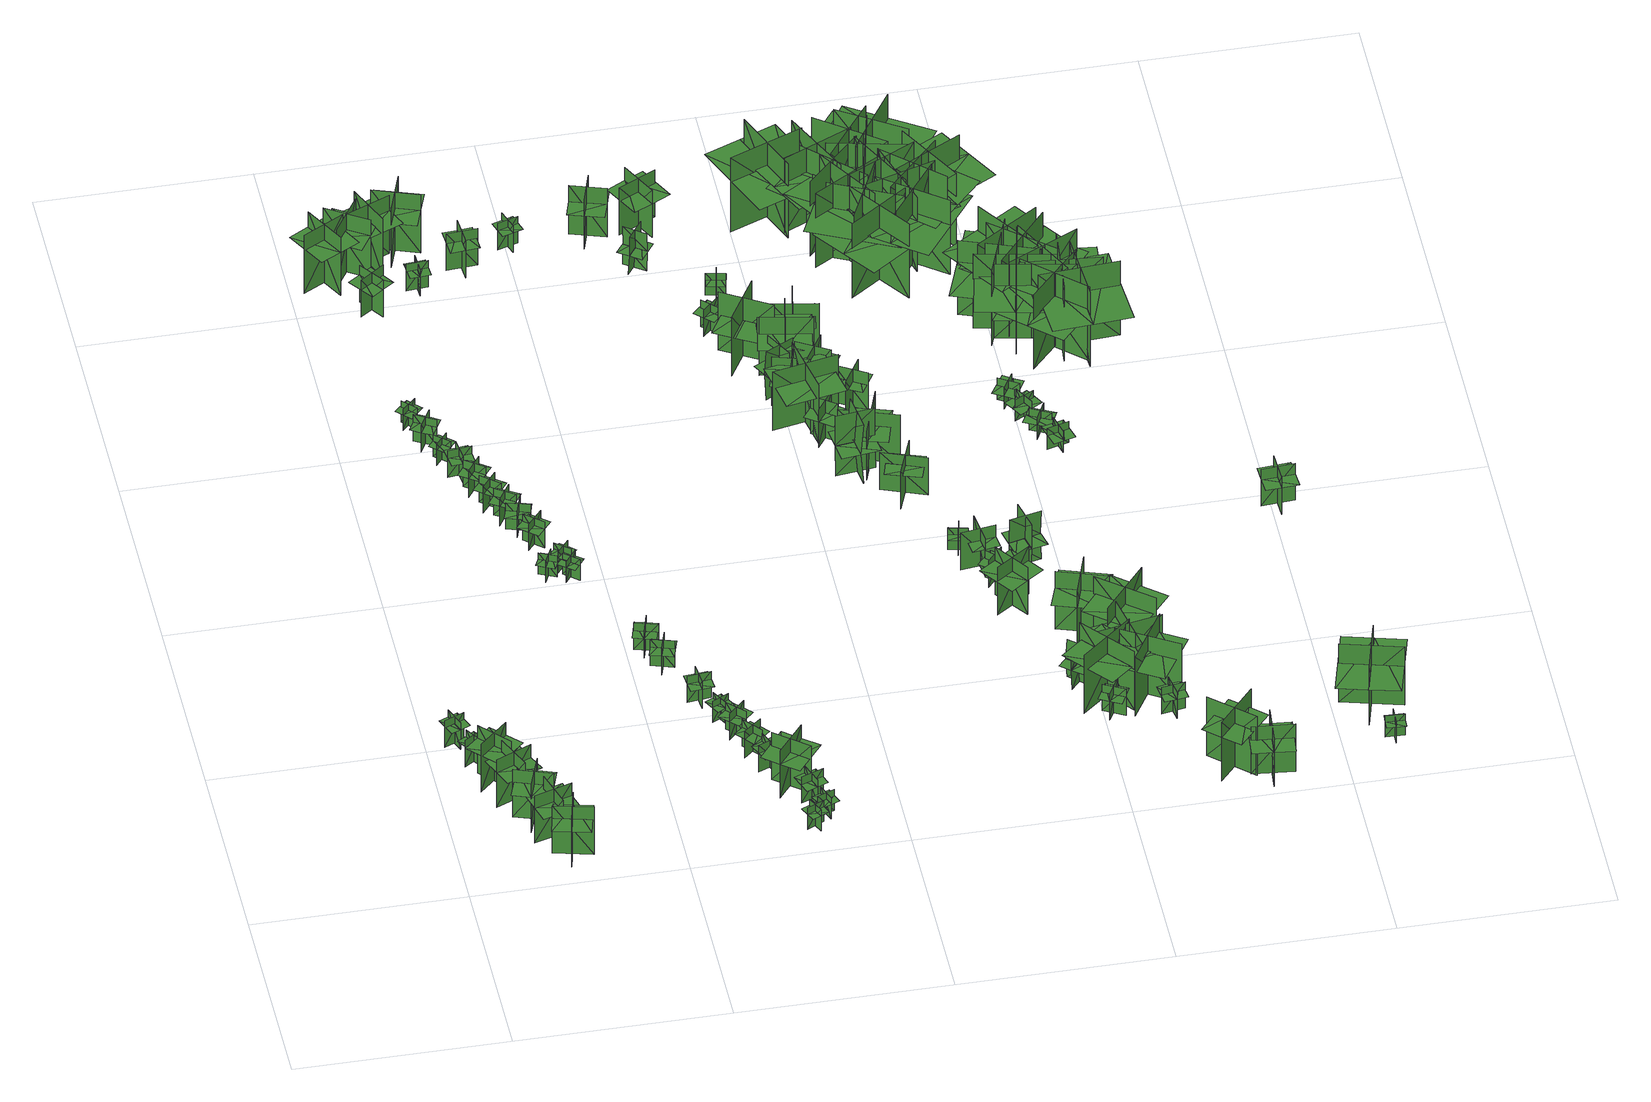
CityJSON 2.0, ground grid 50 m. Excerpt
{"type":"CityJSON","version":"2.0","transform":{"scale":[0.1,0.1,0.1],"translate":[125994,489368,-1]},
"CityObjects":{
"tree1":{"type":"SolitaryVegetationObject","geometry":[{"type":"MultiSurface","lod":"1","boundaries":[[[0,1,2]],[[0,2,3]],[[4,5,6]],[[4,6,7]],[[8,9,10]],[[8,10,11]],[[8,11,12]],[[8,12,13]]]}]},
"tree2":{"type":"SolitaryVegetationObject","geometry":[{"type":"MultiSurface","lod":"1","boundaries":[[[14,15,16]],[[14,16,17]],[[18,19,20]],[[18,20,21]],[[22,23,24]],[[22,24,25]],[[22,25,26]],[[22,26,27]]]}]},
"tree3":{"type":"SolitaryVegetationObject","geometry":[{"type":"MultiSurface","lod":"1","boundaries":[[[28,29,30]],[[28,30,31]],[[32,33,34]],[[32,34,35]],[[36,37,38]],[[36,38,39]],[[36,39,40]],[[36,40,41]]]}]},
"tree4":{"type":"SolitaryVegetationObject","geometry":[{"type":"MultiSurface","lod":"1","boundaries":[[[42,43,44]],[[42,44,45]],[[46,47,48]],[[46,48,49]],[[50,51,52]],[[50,52,53]],[[50,53,54]],[[50,54,55]]]}]},
"tree5":{"type":"SolitaryVegetationObject","geometry":[{"type":"MultiSurface","lod":"1","boundaries":[[[56,57,58]],[[56,58,59]],[[60,61,62]],[[60,62,63]],[[64,65,66]],[[64,66,67]],[[64,67,68]],[[64,68,69]]]}]},
"tree6":{"type":"SolitaryVegetationObject","geometry":[{"type":"MultiSurface","lod":"1","boundaries":[[[70,71,72]],[[70,72,73]],[[74,75,76]],[[74,76,77]],[[78,79,80]],[[78,80,81]],[[78,81,82]],[[78,82,83]]]}]},
"tree7":{"type":"SolitaryVegetationObject","geometry":[{"type":"MultiSurface","lod":"1","boundaries":[[[84,85,86]],[[84,86,87]],[[88,89,90]],[[88,90,91]],[[92,93,94]],[[92,94,95]],[[92,95,96]],[[92,96,97]]]}]},
"tree8":{"type":"SolitaryVegetationObject","geometry":[{"type":"MultiSurface","lod":"1","boundaries":[[[98,99,100]],[[98,100,101]],[[102,103,104]],[[102,104,105]],[[106,107,108]],[[106,108,109]],[[106,109,110]],[[106,110,111]]]}]},
"tree9":{"type":"SolitaryVegetationObject","geometry":[{"type":"MultiSurface","lod":"1","boundaries":[[[112,113,114]],[[112,114,115]],[[116,117,118]],[[116,118,119]],[[120,121,122]],[[120,122,123]],[[120,123,124]],[[120,124,125]]]}]},
"tree10":{"type":"SolitaryVegetationObject","geometry":[{"type":"MultiSurface","lod":"1","boundaries":[[[126,127,128]],[[126,128,129]],[[130,131,132]],[[130,132,133]],[[134,135,136]],[[134,136,137]],[[134,137,138]],[[134,138,139]]]}]},
"tree11":{"type":"SolitaryVegetationObject","geometry":[{"type":"MultiSurface","lod":"1","boundaries":[[[140,141,142]],[[140,142,143]],[[144,145,146]],[[144,146,147]],[[148,149,150]],[[148,150,151]],[[148,151,152]],[[148,152,153]]]}]},
"tree12":{"type":"SolitaryVegetationObject","geometry":[{"type":"MultiSurface","lod":"1","boundaries":[[[154,155,156]],[[154,156,157]],[[158,159,160]],[[158,160,161]],[[162,163,164]],[[162,164,165]],[[162,165,166]],[[162,166,167]]]}]},
"tree13":{"type":"SolitaryVegetationObject","geometry":[{"type":"MultiSurface","lod":"1","boundaries":[[[168,169,170]],[[168,170,171]],[[172,173,174]],[[172,174,175]],[[176,177,178]],[[176,178,179]],[[176,179,180]],[[176,180,181]]]}]},
"tree14":{"type":"SolitaryVegetationObject","geometry":[{"type":"MultiSurface","lod":"1","boundaries":[[[182,183,184]],[[182,184,185]],[[186,187,188]],[[186,188,189]],[[190,191,192]],[[190,192,193]],[[190,193,194]],[[190,194,195]]]}]},
"tree15":{"type":"SolitaryVegetationObject","geometry":[{"type":"MultiSurface","lod":"1","boundaries":[[[196,197,198]],[[196,198,199]],[[200,201,202]],[[200,202,203]],[[204,205,206]],[[204,206,207]],[[204,207,208]],[[204,208,209]]]}]},
"tree16":{"type":"SolitaryVegetationObject","geometry":[{"type":"MultiSurface","lod":"1","boundaries":[[[210,211,212]],[[210,212,213]],[[214,215,216]],[[214,216,217]],[[218,219,220]],[[218,220,221]],[[218,221,222]],[[218,222,223]]]}]},
"tree17":{"type":"SolitaryVegetationObject","geometry":[{"type":"MultiSurface","lod":"1","boundaries":[[[224,225,226]],[[224,226,227]],[[228,229,230]],[[228,230,231]],[[232,233,234]],[[232,234,235]],[[232,235,236]],[[232,236,237]]]}]},
"tree18":{"type":"SolitaryVegetationObject","geometry":[{"type":"MultiSurface","lod":"1","boundaries":[[[238,239,240]],[[238,240,241]],[[242,243,244]],[[242,244,245]],[[246,247,248]],[[246,248,249]],[[246,249,250]],[[246,250,251]]]}]},
"tree19":{"type":"SolitaryVegetationObject","geometry":[{"type":"MultiSurface","lod":"1","boundaries":[[[252,253,254]],[[252,254,255]],[[256,257,258]],[[256,258,259]],[[260,261,262]],[[260,262,263]],[[260,263,264]],[[260,264,265]]]}]},
"tree20":{"type":"SolitaryVegetationObject","geometry":[{"type":"MultiSurface","lod":"1","boundaries":[[[266,267,268]],[[266,268,269]],[[270,271,272]],[[270,272,273]],[[274,275,276]],[[274,276,277]],[[274,277,278]],[[274,278,279]]]}]},
"tree21":{"type":"SolitaryVegetationObject","geometry":[{"type":"MultiSurface","lod":"1","boundaries":[[[280,281,282]],[[280,282,283]],[[284,285,286]],[[284,286,287]],[[288,289,290]],[[288,290,291]],[[288,291,292]],[[288,292,293]]]}]},
"tree22":{"type":"SolitaryVegetationObject","geometry":[{"type":"MultiSurface","lod":"1","boundaries":[[[294,295,296]],[[294,296,297]],[[298,299,300]],[[298,300,301]],[[302,303,304]],[[302,304,305]],[[302,305,306]],[[302,306,307]]]}]},
"tree23":{"type":"SolitaryVegetationObject","geometry":[{"type":"MultiSurface","lod":"1","boundaries":[[[308,309,310]],[[308,310,311]],[[312,313,314]],[[312,314,315]],[[316,317,318]],[[316,318,319]],[[316,319,320]],[[316,320,321]]]}]},
"tree24":{"type":"SolitaryVegetationObject","geometry":[{"type":"MultiSurface","lod":"1","boundaries":[[[322,323,324]],[[322,324,325]],[[326,327,328]],[[326,328,329]],[[330,331,332]],[[330,332,333]],[[330,333,334]],[[330,334,335]]]}]},
"tree25":{"type":"SolitaryVegetationObject","geometry":[{"type":"MultiSurface","lod":"1","boundaries":[[[336,337,338]],[[336,338,339]],[[340,341,342]],[[340,342,343]],[[344,345,346]],[[344,346,347]],[[344,347,348]],[[344,348,349]]]}]},
"tree26":{"type":"SolitaryVegetationObject","geometry":[{"type":"MultiSurface","lod":"1","boundaries":[[[350,351,352]],[[350,352,353]],[[354,355,356]],[[354,356,357]],[[358,359,360]],[[358,360,361]],[[358,361,362]],[[358,362,363]]]}]},
"tree27":{"type":"SolitaryVegetationObject","geometry":[{"type":"MultiSurface","lod":"1","boundaries":[[[364,365,366]],[[364,366,367]],[[368,369,370]],[[368,370,371]],[[372,373,374]],[[372,374,375]],[[372,375,376]],[[372,376,377]]]}]},
"tree28":{"type":"SolitaryVegetationObject","geometry":[{"type":"MultiSurface","lod":"1","boundaries":[[[378,379,380]],[[378,380,381]],[[382,383,384]],[[382,384,385]],[[386,387,388]],[[386,388,389]],[[386,389,390]],[[386,390,391]]]}]},
"tree29":{"type":"SolitaryVegetationObject","geometry":[{"type":"MultiSurface","lod":"1","boundaries":[[[392,393,394]],[[392,394,395]],[[396,397,398]],[[396,398,399]],[[400,401,402]],[[400,402,403]],[[400,403,404]],[[400,404,405]]]}]},
"tree30":{"type":"SolitaryVegetationObject","geometry":[{"type":"MultiSurface","lod":"1","boundaries":[[[406,407,408]],[[406,408,409]],[[410,411,412]],[[410,412,413]],[[414,415,416]],[[414,416,417]],[[414,417,418]],[[414,418,419]]]}]},
"tree31":{"type":"SolitaryVegetationObject","geometry":[{"type":"MultiSurface","lod":"1","boundaries":[[[420,421,422]],[[420,422,423]],[[424,425,426]],[[424,426,427]],[[428,429,430]],[[428,430,431]],[[428,431,432]],[[428,432,433]]]}]},
"tree32":{"type":"SolitaryVegetationObject","geometry":[{"type":"MultiSurface","lod":"1","boundaries":[[[434,435,436]],[[434,436,437]],[[438,439,440]],[[438,440,441]],[[442,443,444]],[[442,444,445]],[[442,445,446]],[[442,446,447]]]}]},
"tree33":{"type":"SolitaryVegetationObject","geometry":[{"type":"MultiSurface","lod":"1","boundaries":[[[448,449,450]],[[448,450,451]],[[452,453,454]],[[452,454,455]],[[456,457,458]],[[456,458,459]],[[456,459,460]],[[456,460,461]]]}]},
"tree34":{"type":"SolitaryVegetationObject","geometry":[{"type":"MultiSurface","lod":"1","boundaries":[[[462,463,464]],[[462,464,465]],[[466,467,468]],[[466,468,469]],[[470,471,472]],[[470,472,473]],[[470,473,474]],[[470,474,475]]]}]},
"tree35":{"type":"SolitaryVegetationObject","geometry":[{"type":"MultiSurface","lod":"1","boundaries":[[[476,477,478]],[[476,478,479]],[[480,481,482]],[[480,482,483]],[[484,485,486]],[[484,486,487]],[[484,487,488]],[[484,488,489]]]}]},
"tree36":{"type":"SolitaryVegetationObject","geometry":[{"type":"MultiSurface","lod":"1","boundaries":[[[490,491,492]],[[490,492,493]],[[494,495,496]],[[494,496,497]],[[498,499,500]],[[498,500,501]],[[498,501,502]],[[498,502,503]]]}]},
"tree37":{"type":"SolitaryVegetationObject","geometry":[{"type":"MultiSurface","lod":"1","boundaries":[[[504,505,506]],[[504,506,507]],[[508,509,510]],[[508,510,511]],[[512,513,514]],[[512,514,515]],[[512,515,516]],[[512,516,517]]]}]},
"tree38":{"type":"SolitaryVegetationObject","geometry":[{"type":"MultiSurface","lod":"1","boundaries":[[[518,519,520]],[[518,520,521]],[[522,523,524]],[[522,524,525]],[[526,527,528]],[[526,528,529]],[[526,529,530]],[[526,530,531]]]}]},
"tree39":{"type":"SolitaryVegetationObject","geometry":[{"type":"MultiSurface","lod":"1","boundaries":[[[532,533,534]],[[532,534,535]],[[536,537,538]],[[536,538,539]],[[540,541,542]],[[540,542,543]],[[540,544,545]],[[540,545,541]]]}]},
"tree40":{"type":"SolitaryVegetationObject","geometry":[{"type":"MultiSurface","lod":"1","boundaries":[[[546,547,548]],[[546,548,549]],[[550,551,552]],[[550,552,553]],[[554,555,551]],[[554,551,550]],[[556,557,547]],[[556,547,546]],[[546,547,558]],[[546,558,559]],[[546,560,561]],[[546,561,547]]]}]},
"tree41":{"type":"SolitaryVegetationObject","geometry":[{"type":"MultiSurface","lod":"1","boundaries":[[[562,563,564]],[[562,564,565]],[[566,567,568]],[[566,568,569]],[[570,571,572]],[[570,572,573]],[[570,573,574]],[[570,574,575]]]}]},
"tree42":{"type":"SolitaryVegetationObject","geometry":[{"type":"MultiSurface","lod":"1","boundaries":[[[576,577,578]],[[576,578,579]],[[580,581,582]],[[580,582,583]],[[584,585,586]],[[584,586,587]],[[584,588,589]],[[584,589,585]]]}]},
"tree43":{"type":"SolitaryVegetationObject","geometry":[{"type":"MultiSurface","lod":"1","boundaries":[[[590,591,592]],[[590,592,593]],[[594,595,596]],[[594,596,597]],[[598,599,600]],[[598,600,601]],[[598,601,602]],[[598,602,603]]]}]},
"tree44":{"type":"SolitaryVegetationObject","geometry":[{"type":"MultiSurface","lod":"1","boundaries":[[[604,605,606]],[[604,606,607]],[[608,609,610]],[[608,610,611]],[[612,613,609]],[[612,609,608]],[[614,615,605]],[[614,605,604]],[[604,605,616]],[[604,616,617]],[[604,618,619]],[[604,619,605]]]}]},
"tree45":{"type":"SolitaryVegetationObject","geometry":[{"type":"MultiSurface","lod":"1","boundaries":[[[620,621,622]],[[620,622,623]],[[624,625,626]],[[624,626,627]],[[628,629,630]],[[628,630,631]],[[628,632,633]],[[628,633,629]]]}]},
"tree46":{"type":"SolitaryVegetationObject","geometry":[{"type":"MultiSurface","lod":"1","boundaries":[[[634,635,636]],[[634,636,637]],[[638,639,640]],[[638,640,641]],[[642,643,644]],[[642,644,645]],[[642,645,646]],[[642,646,647]]]}]},
"tree47":{"type":"SolitaryVegetationObject","geometry":[{"type":"MultiSurface","lod":"1","boundaries":[[[648,649,650]],[[648,650,651]],[[652,653,654]],[[652,654,655]],[[656,657,658]],[[656,658,659]],[[656,660,661]],[[656,661,657]]]}]},
"tree48":{"type":"SolitaryVegetationObject","geometry":[{"type":"MultiSurface","lod":"1","boundaries":[[[662,663,664]],[[662,664,665]],[[666,667,668]],[[666,668,669]],[[670,671,667]],[[670,667,666]],[[672,673,663]],[[672,663,662]],[[662,663,674]],[[662,674,675]],[[662,676,677]],[[662,677,663]]]}]},
"tree49":{"type":"SolitaryVegetationObject","geometry":[{"type":"MultiSurface","lod":"1","boundaries":[[[678,679,680]],[[678,680,681]],[[682,683,684]],[[682,684,685]],[[686,687,688]],[[686,688,689]],[[686,689,690]],[[686,690,691]]]}]},
"tree50":{"type":"SolitaryVegetationObject","geometry":[{"type":"MultiSurface","lod":"1","boundaries":[[[692,693,694]],[[692,694,695]],[[696,697,698]],[[696,698,699]],[[700,701,702]],[[700,702,703]],[[700,703,704]],[[700,704,705]]]}]},
"tree51":{"type":"SolitaryVegetationObject","geometry":[{"type":"MultiSurface","lod":"1","boundaries":[[[706,707,708]],[[706,708,709]],[[710,711,712]],[[710,712,713]],[[714,715,716]],[[714,716,717]],[[714,718,719]],[[714,719,715]]]}]},
"tree52":{"type":"SolitaryVegetationObject","geometry":[{"type":"MultiSurface","lod":"1","boundaries":[[[720,721,722]],[[720,722,723]],[[724,725,726]],[[724,726,727]],[[728,729,730]],[[728,730,731]],[[728,731,732]],[[728,732,733]]]}]},
"tree53":{"type":"SolitaryVegetationObject","geometry":[{"type":"MultiSurface","lod":"1","boundaries":[[[734,735,736]],[[734,736,737]],[[738,739,740]],[[738,740,741]],[[742,743,744]],[[742,744,745]],[[742,745,746]],[[742,746,747]]]}]},
"tree54":{"type":"SolitaryVegetationObject","geometry":[{"type":"MultiSurface","lod":"1","boundaries":[[[748,749,750]],[[748,750,751]],[[752,753,754]],[[752,754,755]],[[756,757,758]],[[756,758,759]],[[756,760,761]],[[756,761,757]]]}]},
"tree55":{"type":"SolitaryVegetationObject","geometry":[{"type":"MultiSurface","lod":"1","boundaries":[[[762,763,764]],[[762,764,765]],[[766,767,768]],[[766,768,769]],[[770,771,772]],[[770,772,773]],[[770,773,774]],[[770,774,775]]]}]},
"tree56":{"type":"SolitaryVegetationObject","geometry":[{"type":"MultiSurface","lod":"1","boundaries":[[[776,777,778]],[[776,778,779]],[[780,781,782]],[[780,782,783]],[[784,785,786]],[[784,786,787]],[[784,787,788]],[[784,788,789]]]}]},
"tree57":{"type":"SolitaryVegetationObject","geometry":[{"type":"MultiSurface","lod":"1","boundaries":[[[790,791,792]],[[790,792,793]],[[794,795,796]],[[794,796,797]],[[798,799,800]],[[798,800,801]],[[798,801,802]],[[798,802,803]]]}]},
"tree58":{"type":"SolitaryVegetationObject","geometry":[{"type":"MultiSurface","lod":"1","boundaries":[[[804,805,806]],[[804,806,807]],[[808,809,810]],[[808,810,811]],[[812,813,814]],[[812,814,815]],[[812,815,816]],[[812,816,817]]]}]},
"tree59":{"type":"SolitaryVegetationObject","geometry":[{"type":"MultiSurface","lod":"1","boundaries":[[[818,819,820]],[[818,820,821]],[[822,823,824]],[[822,824,825]],[[826,827,828]],[[826,828,829]],[[826,829,830]],[[826,830,831]]]}]},
"tree60":{"type":"SolitaryVegetationObject","geometry":[{"type":"MultiSurface","lod":"1","boundaries":[[[832,833,834]],[[832,834,835]],[[836,837,838]],[[836,838,839]],[[840,841,837]],[[840,837,836]],[[842,843,833]],[[842,833,832]],[[832,833,844]],[[832,844,845]],[[832,846,847]],[[832,847,833]]]}]},
"tree61":{"type":"SolitaryVegetationObject","geometry":[{"type":"MultiSurface","lod":"1","boundaries":[[[848,849,850]],[[848,850,851]],[[852,853,854]],[[852,854,855]],[[856,857,858]],[[856,858,859]],[[856,859,860]],[[856,860,861]]]}]},
"tree62":{"type":"SolitaryVegetationObject","geometry":[{"type":"MultiSurface","lod":"1","boundaries":[[[862,863,864]],[[862,864,865]],[[866,867,868]],[[866,868,869]],[[870,871,872]],[[870,872,873]],[[870,873,874]],[[870,874,875]]]}]},
"tree63":{"type":"SolitaryVegetationObject","geometry":[{"type":"MultiSurface","lod":"1","boundaries":[[[876,877,878]],[[876,878,879]],[[880,881,882]],[[880,882,883]],[[884,885,881]],[[884,881,880]],[[886,887,877]],[[886,877,876]],[[876,877,888]],[[876,888,889]],[[876,890,891]],[[876,891,877]]]}]},
"tree64":{"type":"SolitaryVegetationObject","geometry":[{"type":"MultiSurface","lod":"1","boundaries":[[[892,893,894]],[[892,894,895]],[[896,897,898]],[[896,898,899]],[[900,901,902]],[[900,902,903]],[[900,903,904]],[[900,904,905]]]}]},
"tree65":{"type":"SolitaryVegetationObject","geometry":[{"type":"MultiSurface","lod":"1","boundaries":[[[906,907,908]],[[906,908,909]],[[910,911,912]],[[910,912,913]],[[914,915,916]],[[914,916,917]],[[914,917,918]],[[914,918,919]]]}]},
"tree66":{"type":"SolitaryVegetationObject","geometry":[{"type":"MultiSurface","lod":"1","boundaries":[[[920,921,922]],[[920,922,923]],[[924,925,926]],[[924,926,927]],[[928,929,930]],[[928,930,931]],[[928,931,932]],[[928,932,933]]]}]},
"tree67":{"type":"SolitaryVegetationObject","geometry":[{"type":"MultiSurface","lod":"1","boundaries":[[[934,935,936]],[[934,936,937]],[[938,939,940]],[[938,940,941]],[[942,943,944]],[[942,944,945]],[[942,945,946]],[[942,946,947]]]}]},
"tree68":{"type":"SolitaryVegetationObject","geometry":[{"type":"MultiSurface","lod":"1","boundaries":[[[948,949,950]],[[948,950,951]],[[952,953,954]],[[952,954,955]],[[956,957,958]],[[956,958,959]],[[956,959,960]],[[956,960,961]]]}]},
"tree69":{"type":"SolitaryVegetationObject","geometry":[{"type":"MultiSurface","lod":"1","boundaries":[[[962,963,964]],[[962,964,965]],[[966,967,968]],[[966,968,969]],[[970,971,972]],[[970,972,973]],[[970,973,974]],[[970,974,975]]]}]},
"tree70":{"type":"SolitaryVegetationObject","geometry":[{"type":"MultiSurface","lod":"1","boundaries":[[[976,977,978]],[[976,978,979]],[[980,981,982]],[[980,982,983]],[[984,985,986]],[[984,986,987]],[[984,988,989]],[[984,989,985]]]}]},
"tree71":{"type":"SolitaryVegetationObject","geometry":[{"type":"MultiSurface","lod":"1","boundaries":[[[990,991,992]],[[990,992,993]],[[994,995,996]],[[994,996,997]],[[998,999,1000]],[[998,1000,1001]],[[998,1001,1002]],[[998,1002,1003]]]}]},
"tree72":{"type":"SolitaryVegetationObject","geometry":[{"type":"MultiSurface","lod":"1","boundaries":[[[1004,1005,1006]],[[1004,1006,1007]],[[1008,1009,1010]],[[1008,1010,1011]],[[1012,1013,1014]],[[1012,1014,1015]],[[1012,1015,1016]],[[1012,1016,1017]]]}]},
"tree73":{"type":"SolitaryVegetationObject","geometry":[{"type":"MultiSurface","lod":"1","boundaries":[[[1018,1019,1020]],[[1018,1020,1021]],[[1022,1023,1024]],[[1022,1024,1025]],[[1026,1027,1028]],[[1026,1028,1029]],[[1026,1029,1030]],[[1026,1030,1031]]]}]},
"tree74":{"type":"SolitaryVegetationObject","geometry":[{"type":"MultiSurface","lod":"1","boundaries":[[[1032,1033,1034]],[[1032,1034,1035]],[[1036,1037,1038]],[[1036,1038,1039]],[[1040,1041,1042]],[[1040,1042,1043]],[[1040,1043,1044]],[[1040,1044,1045]]]}]},
"tree75":{"type":"SolitaryVegetationObject","geometry":[{"type":"MultiSurface","lod":"1","boundaries":[[[1046,1047,1048]],[[1046,1048,1049]],[[1050,1051,1052]],[[1050,1052,1053]],[[1054,1055,1056]],[[1054,1056,1057]],[[1054,1057,1058]],[[1054,1058,1059]]]}]},
"tree76":{"type":"SolitaryVegetationObject","geometry":[{"type":"MultiSurface","lod":"1","boundaries":[[[1060,1061,1062]],[[1060,1062,1063]],[[1064,1065,1066]],[[1064,1066,1067]],[[1068,1069,1070]],[[1068,1070,1071]],[[1068,1071,1072]],[[1068,1072,1073]]]}]},
"tree77":{"type":"SolitaryVegetationObject","geometry":[{"type":"MultiSurface","lod":"1","boundaries":[[[1074,1075,1076]],[[1074,1076,1077]],[[1078,1079,1080]],[[1078,1080,1081]],[[1082,1083,1084]],[[1082,1084,1085]],[[1082,1085,1086]],[[1082,1086,1087]]]}]},
"tree78":{"type":"SolitaryVegetationObject","geometry":[{"type":"MultiSurface","lod":"1","boundaries":[[[1088,1089,1090]],[[1088,1090,1091]],[[1092,1093,1094]],[[1092,1094,1095]],[[1096,1097,1098]],[[1096,1098,1099]],[[1096,1099,1100]],[[1096,1100,1101]]]}]},
"tree79":{"type":"SolitaryVegetationObject","geometry":[{"type":"MultiSurface","lod":"1","boundaries":[[[1102,1103,1104]],[[1102,1104,1105]],[[1106,1107,1108]],[[1106,1108,1109]],[[1110,1111,1112]],[[1110,1112,1113]],[[1110,1113,1114]],[[1110,1114,1115]]]}]},
"tree80":{"type":"SolitaryVegetationObject","geometry":[{"type":"MultiSurface","lod":"1","boundaries":[[[1116,1117,1118]],[[1116,1118,1119]],[[1120,1121,1122]],[[1120,1122,1123]],[[1124,1125,1126]],[[1124,1126,1127]],[[1124,1127,1128]],[[1124,1128,1129]]]}]},
"tree81":{"type":"SolitaryVegetationObject","geometry":[{"type":"MultiSurface","lod":"1","boundaries":[[[1130,1131,1132]],[[1130,1132,1133]],[[1134,1135,1136]],[[1134,1136,1137]],[[1138,1139,1140]],[[1138,1140,1141]],[[1138,1141,1142]],[[1138,1142,1143]]]}]},
"tree82":{"type":"SolitaryVegetationObject","geometry":[{"type":"MultiSurface","lod":"1","boundaries":[[[1144,1145,1146]],[[1144,1146,1147]],[[1148,1149,1150]],[[1148,1150,1151]],[[1152,1153,1154]],[[1152,1154,1155]],[[1152,1155,1156]],[[1152,1156,1157]]]}]},
"tree83":{"type":"SolitaryVegetationObject","geometry":[{"type":"MultiSurface","lod":"1","boundaries":[[[1158,1159,1160]],[[1158,1160,1161]],[[1162,1163,1164]],[[1162,1164,1165]],[[1166,1167,1168]],[[1166,1168,1169]],[[1166,1169,1170]],[[1166,1170,1171]]]}]},
"tree84":{"type":"SolitaryVegetationObject","geometry":[{"type":"MultiSurface","lod":"1","boundaries":[[[1172,1173,1174]],[[1172,1174,1175]],[[1176,1177,1178]],[[1176,1178,1179]],[[1180,1181,1182]],[[1180,1182,1183]],[[1180,1183,1184]],[[1180,1184,1185]]]}]},
"tree85":{"type":"SolitaryVegetationObject","geometry":[{"type":"MultiSurface","lod":"1","boundaries":[[[1186,1187,1188]],[[1186,1188,1189]],[[1190,1191,1192]],[[1190,1192,1193]],[[1194,1195,1196]],[[1194,1196,1197]],[[1194,1197,1198]],[[1194,1198,1199]]]}]},
"tree86":{"type":"SolitaryVegetationObject","geometry":[{"type":"MultiSurface","lod":"1","boundaries":[[[1200,1201,1202]],[[1200,1202,1203]],[[1204,1205,1206]],[[1204,1206,1207]],[[1208,1209,1210]],[[1208,1210,1211]],[[1208,1211,1212]],[[1208,1212,1213]]]}]},
"tree87":{"type":"SolitaryVegetationObject","geometry":[{"type":"MultiSurface","lod":"1","boundaries":[[[1214,1215,1216]],[[1214,1216,1217]],[[1218,1219,1220]],[[1218,1220,1221]],[[1222,1223,1224]],[[1222,1224,1225]],[[1222,1225,1226]],[[1222,1226,1227]]]}]},
"tree88":{"type":"SolitaryVegetationObject","geometry":[{"type":"MultiSurface","lod":"1","boundaries":[[[1228,1229,1230]],[[1228,1230,1231]],[[1232,1233,1234]],[[1232,1234,1235]],[[1236,1237,1238]],[[1236,1238,1239]],[[1236,1239,1240]],[[1236,1240,1241]]]}]},
"tree89":{"type":"SolitaryVegetationObject","geometry":[{"type":"MultiSurface","lod":"1","boundaries":[[[1242,1243,1244]],[[1242,1244,1245]],[[1246,1247,1248]],[[1246,1248,1249]],[[1250,1251,1252]],[[1250,1252,1253]],[[1250,1253,1254]],[[1250,1254,1255]]]}]},
"tree90":{"type":"SolitaryVegetationObject","geometry":[{"type":"MultiSurface","lod":"1","boundaries":[[[1256,1257,1258]],[[1256,1258,1259]],[[1260,1261,1262]],[[1260,1262,1263]],[[1264,1265,1266]],[[1264,1266,1267]],[[1264,1267,1268]],[[1264,1268,1269]]]}]},
"tree91":{"type":"SolitaryVegetationObject","geometry":[{"type":"MultiSurface","lod":"1","boundaries":[[[1270,1271,1272]],[[1270,1272,1273]],[[1274,1275,1276]],[[1274,1276,1277]],[[1278,1279,1280]],[[1278,1280,1281]],[[1278,1281,1282]],[[1278,1282,1283]]]}]},
"tree92":{"type":"SolitaryVegetationObject","geometry":[{"type":"MultiSurface","lod":"1","boundaries":[[[1284,1285,1286]],[[1284,1286,1287]],[[1288,1289,1290]],[[1288,1290,1291]],[[1292,1293,1294]],[[1292,1294,1295]],[[1292,1295,1296]],[[1292,1296,1297]]]}]},
"tree93":{"type":"SolitaryVegetationObject","geometry":[{"type":"MultiSurface","lod":"1","boundaries":[[[1298,1299,1300]],[[1298,1300,1301]],[[1302,1303,1304]],[[1302,1304,1305]],[[1306,1307,1308]],[[1306,1308,1309]],[[1306,1309,1310]],[[1306,1310,1311]]]}]},
"tree94":{"type":"SolitaryVegetationObject","geometry":[{"type":"MultiSurface","lod":"1","boundaries":[[[1312,1313,1314]],[[1312,1314,1315]],[[1316,1317,1318]],[[1316,1318,1319]],[[1320,1321,1322]],[[1320,1322,1323]],[[1320,1323,1324]],[[1320,1324,1325]]]}]},
"tree95":{"type":"SolitaryVegetationObject","geometry":[{"type":"MultiSurface","lod":"1","boundaries":[[[1326,1327,1328]],[[1326,1328,1329]],[[1330,1331,1332]],[[1330,1332,1333]],[[1334,1335,1336]],[[1334,1336,1337]],[[1334,1337,1338]],[[1334,1338,1339]]]}]},
"tree96":{"type":"SolitaryVegetationObject","geometry":[{"type":"MultiSurface","lod":"1","boundaries":[[[1340,1341,1342]],[[1340,1342,1343]],[[1344,1345,1346]],[[1344,1346,1347]],[[1348,1349,1350]],[[1348,1350,1351]],[[1348,1351,1352]],[[1348,1352,1353]]]}]},
"tree97":{"type":"SolitaryVegetationObject","geometry":[{"type":"MultiSurface","lod":"1","boundaries":[[[1354,1355,1356]],[[1354,1356,1357]],[[1358,1359,1360]],[[1358,1360,1361]],[[1362,1363,1364]],[[1362,1364,1365]],[[1362,1365,1366]],[[1362,1366,1367]]]}]},
"tree98":{"type":"SolitaryVegetationObject","geometry":[{"type":"MultiSurface","lod":"1","boundaries":[[[1368,1369,1370]],[[1368,1370,1371]],[[1372,1373,1374]],[[1372,1374,1375]],[[1376,1377,1378]],[[1376,1378,1379]],[[1376,1379,1380]],[[1376,1380,1381]]]}]},
"tree99":{"type":"SolitaryVegetationObject","geometry":[{"type":"MultiSurface","lod":"1","boundaries":[[[1382,1383,1384]],[[1382,1384,1385]],[[1386,1387,1388]],[[1386,1388,1389]],[[1390,1391,1392]],[[1390,1392,1393]],[[1390,1393,1394]],[[1390,1394,1395]]]}]},
"tree100":{"type":"SolitaryVegetationObject","geometry":[{"type":"MultiSurface","lod":"1","boundaries":[[[1396,1397,1398]],[[1396,1398,1399]],[[1400,1401,1402]],[[1400,1402,1403]],[[1404,1405,1406]],[[1404,1406,1407]],[[1404,1407,1408]],[[1404,1408,1409]]]}]}
},
"vertices":[
[41,498,10],[88,518,10],[88,518,88],[41,498,88],[75,484,10],[56,532,10],[56,532,88],[75,484,88],[75,484,68],[98,494,68],[78,541,68],[56,532,68],[33,522,68],[52,475,68],
[73,426,9],[116,454,9],[116,454,86],[73,426,86],[110,418,9],[82,461,9],[82,461,86],[110,418,86],[110,418,66],[130,432,66],[102,475,66],[82,461,66],[61,448,66],[89,405,66],
[92,336,8],[160,399,8],[160,399,147],[92,336,147],[160,334,8],[97,401,8],[97,401,147],[160,334,147],[160,334,111],[192,364,111],[129,431,111],[97,401,111],[64,371,111],[127,304,111],
[140,343,6],[176,258,6],[176,258,146],[140,343,146],[116,280,6],[200,316,6],[200,316,146],[116,280,146],[116,280,109],[133,239,109],[218,276,109],[200,316,109],[183,357,109],[98,321,109],
[145,241,7],[232,211,7],[232,211,146],[145,241,146],[175,181,7],[205,268,7],[205,268,146],[175,181,146],[175,181,110],[217,166,110],[247,253,110],[205,268,110],[163,283,110],[133,196,110],
[207,204,7],[234,116,7],[234,116,146],[207,204,146],[175,144,7],[264,171,7],[264,171,146],[175,144,146],[175,144,110],[188,102,110],[276,129,110],[264,171,110],[251,214,110],[163,187,110],
[297,79,9],[207,101,9],[207,101,148],[297,79,148],[261,136,9],[240,47,9],[240,47,148],[261,136,148],[261,136,112],[218,147,112],[197,57,112],[240,47,112],[283,36,112],[305,126,112],
[158,1603,8],[189,1572,8],[189,1572,70],[158,1603,70],[157,1574,8],[189,1605,8],[189,1605,70],[157,1574,70],[157,1574,53],[173,1558,53],[204,1589,53],[189,1605,53],[174,1621,53],[142,1590,53],
[220,1508,8],[172,1535,8],[172,1535,85],[220,1508,85],[210,1544,8],[183,1495,8],[183,1495,85],[210,1544,85],[210,1544,64],[186,1557,64],[159,1509,64],[183,1495,64],[207,1482,64],[234,1530,64],
[236,1476,9],[207,1442,9],[207,1442,71],[236,1476,71],[206,1474,9],[240,1445,9],[240,1445,71],[206,1474,71],[206,1474,54],[192,1457,54],[225,1428,54],[240,1445,54],[254,1462,54],[221,1491,54],
[247,1426,9],[253,1371,9],[253,1371,86],[247,1426,86],[224,1398,9],[279,1404,9],[279,1404,86],[224,1398,86],[224,1398,65],[227,1370,65],[282,1376,65],[279,1404,65],[275,1431,65],[220,1425,65],
[288,1367,8],[256,1323,8],[256,1323,85],[288,1367,85],[252,1362,8],[296,1329,8],[296,1329,85],[252,1362,85],[252,1362,63],[235,1339,63],[280,1307,63],[296,1329,63],[313,1351,63],[268,1384,63],
[397,1017,11],[357,1035,11],[357,1035,72],[397,1017,72],[387,1044,11],[368,1004,11],[368,1004,72],[387,1044,72],[387,1044,55],[367,1054,55],[348,1014,55],[368,1004,55],[388,995,55],[407,1035,55],
[313,1311,5],[279,1268,5],[279,1268,82],[313,1311,82],[277,1307,5],[320,1272,5],[320,1272,82],[277,1307,82],[277,1307,61],[259,1286,61],[302,1251,61],[320,1272,61],[337,1294,61],[294,1328,61],
[335,1261,9],[305,1214,9],[305,1214,86],[335,1261,86],[299,1253,9],[345,1224,9],[345,1224,86],[299,1253,86],[299,1253,65],[284,1230,65],[331,1200,65],[345,1224,65],[360,1247,65],[313,1276,65],
[336,1167,9],[353,1220,9],[353,1220,86],[336,1167,86],[369,1184,9],[316,1201,9],[316,1201,86],[369,1184,86],[369,1184,64],[377,1211,64],[325,1227,64],[316,1201,64],[308,1174,64],[361,1158,64],
[352,1119,9],[388,1161,9],[388,1161,86],[352,1119,86],[389,1121,9],[346,1157,9],[346,1157,86],[389,1121,86],[389,1121,65],[407,1142,65],[364,1178,65],[346,1157,65],[329,1136,65],[371,1100,65],
[31,2076,5],[129,2130,5],[129,2130,175],[31,2076,175],[110,2054,5],[55,2152,5],[55,2152,175],[110,2054,175],[110,2054,131],[157,2080,131],[103,2179,131],[55,2152,131],[8,2126,131],[62,2028,131],
[432,1033,12],[398,1062,12],[398,1062,73],[432,1033,73],[430,1063,12],[401,1029,12],[401,1029,73],[430,1063,73],[430,1063,56],[413,1077,56],[384,1043,56],[401,1029,56],[418,1014,56],[447,1048,56],
[410,1023,12],[444,995,12],[444,995,73],[410,1023,73],[412,993,12],[440,1028,12],[440,1028,73],[412,993,73],[412,993,56],[430,979,56],[457,1014,56],[440,1028,56],[423,1042,56],[395,1007,56],
[517,745,9],[570,730,9],[570,730,86],[517,745,86],[534,712,9],[549,766,9],[549,766,86],[534,712,86],[534,712,65],[561,705,65],[576,758,65],[549,766,65],[523,773,65],[508,720,65],
[198,2013,6],[140,1972,6],[140,1972,114],[198,2013,114],[147,2022,6],[188,1963,6],[188,1963,114],[147,2022,114],[147,2022,86],[118,2002,86],[160,1943,86],[188,1963,86],[216,1983,86],[175,2042,86],
[594,665,12],[541,681,12],[541,681,89],[594,665,89],[577,698,12],[560,645,12],[560,645,89],[577,698,89],[577,698,67],[550,706,67],[534,653,67],[560,645,67],[587,637,67],[603,689,67],
[106,2081,5],[167,2176,5],[167,2176,175],[106,2081,175],[186,2099,5],[91,2159,5],[91,2159,175],[186,2099,175],[186,2099,130],[215,2145,130],[120,2205,130],[91,2159,130],[62,2114,130],[157,2053,130],
[621,570,13],[627,515,13],[627,515,90],[621,570,90],[598,541,13],[653,547,13],[653,547,90],[598,541,90],[598,541,68],[601,514,68],[656,519,68],[653,547,68],[650,574,68],[595,569,68],
[641,466,11],[680,486,11],[680,486,73],[641,466,73],[669,457,11],[648,496,11],[648,496,73],[669,457,73],[669,457,56],[688,467,56],[668,506,56],[648,496,56],[628,486,56],[649,446,56],
[666,398,13],[705,437,13],[705,437,90],[666,398,90],[703,398,13],[664,437,13],[664,437,90],[703,398,90],[703,398,68],[723,417,68],[684,457,68],[664,437,68],[644,418,68],[683,378,68],
[726,332,12],[690,374,12],[690,374,89],[726,332,89],[729,369,12],[687,333,12],[687,333,89],[729,369,89],[729,369,67],[711,390,67],[669,354,67],[687,333,67],[705,312,67],[747,348,67],
[746,269,11],[724,320,11],[724,320,88],[746,269,88],[760,303,11],[709,282,11],[709,282,88],[760,303,88],[760,303,66],[749,329,66],[698,307,66],[709,282,66],[720,256,66],[770,278,66],
[788,99,10],[807,59,10],[807,59,72],[788,99,72],[778,71,10],[818,90,10],[818,90,72],[778,71,72],[778,71,54],[787,51,54],[827,70,54],[818,90,54],[809,110,54],[769,91,54],
[213,2098,4],[169,2202,4],[169,2202,174],[213,2098,174],[243,2175,4],[140,2131,4],[140,2131,174],[243,2175,174],[243,2175,130],[222,2225,130],[119,2181,130],[140,2131,130],[161,2081,130],[265,2125,130],
[733,255,8],[810,192,8],[810,192,146],[733,255,146],[739,189,8],[802,266,8],[802,266,146],[739,189,146],[739,189,107],[778,158,107],[841,235,107],[802,266,107],[763,298,107],[701,220,107],
[783,163,8],[835,182,8],[835,182,84],[783,163,84],[816,147,8],[797,199,8],[797,199,84],[816,147,84],[816,147,63],[842,157,63],[823,209,63],[797,199,63],[771,189,63],[790,137,63],
[837,96,9],[821,137,9],[821,137,71],[837,96,71],[849,123,9],[808,107,9],[808,107,71],[849,123,71],[849,123,53],[841,144,53],[799,127,53],[808,107,53],[816,86,53],[857,102,53],
[254,2037,9],[305,2041,9],[305,2041,86],[254,2037,86],[282,2013,9],[279,2064,9],[279,2064,86],[282,2013,86],[282,2013,66],[307,2015,66],[303,2066,66],[279,2064,66],[254,2062,66],[258,2011,66],
[238,2127,4],[275,2233,4],[275,2233,174],[238,2127,174],[312,2163,4],[206,2200,4],[206,2200,174],[312,2163,174],[312,2163,129],[330,2214,129],[223,2251,129],[206,2200,129],[188,2149,129],[294,2112,129],
[427,2091,10],[355,2086,10],[355,2086,118],[427,2091,118],[387,2125,10],[392,2054,10],[392,2054,118],[387,2125,118],[387,2125,90],[353,2123,90],[358,2051,90],[392,2054,90],[426,2056,90],[421,2128,90],
[496,2165,11],[512,2116,11],[512,2116,89],[496,2165,89],[480,2131,11],[528,2147,11],[528,2147,89],[480,2131,89],[480,2131,69],[487,2108,69],[536,2124,69],[528,2147,69],[521,2171,69],[472,2155,69],
[670,2104,6],[695,2186,6],[695,2186,148],[670,2104,148],[728,2135,6],[646,2160,6],[646,2160,148],[728,2135,148],[728,2135,102],[646,2160,102],[633,2115,102],[714,2091,102],[741,2180,102],[660,2205,102],
[786,2043,65],[751,1994,65],[776,1976,65],[811,2024,65],[793,2002,65],[745,2037,65],[743,2034,119],[791,1999,119],[791,1999,10],[743,2034,10],[784,2044,10],[749,1996,10],[751,1994,119],[786,2043,119],[761,2060,65],[726,2012,65],
[870,1781,20],[909,1743,20],[909,1743,97],[870,1781,97],[870,1745,20],[909,1784,20],[909,1784,97],[870,1745,97],[870,1745,75],[890,1725,75],[928,1765,75],[909,1784,75],[889,1803,75],[850,1764,75],
[976,1732,6],[909,1618,6],[909,1618,177],[976,1732,177],[896,1710,6],[896,1710,177],[1010,1643,177],[1010,1643,6],[976,1722,111],[918,1622,111],[965,1595,111],[1023,1695,111],[928,1750,111],[870,1650,111],
[844,2181,6],[756,2136,6],[756,2136,144],[844,2181,144],[781,2202,6],[826,2113,6],[826,2113,144],[781,2202,144],[781,2202,105],[737,2179,105],[782,2091,105],[826,2113,105],[871,2136,105],[826,2225,105],
[981,1572,82],[1017,1504,82],[1052,1523,82],[1015,1590,82],[1032,1558,82],[964,1521,82],[967,1517,152],[1034,1553,152],[1034,1553,12],[967,1517,12],[978,1570,12],[1014,1503,12],[1017,1504,152],[981,1572,152],[947,1553,82],[983,1486,82],
[976,1499,9],[1058,1475,9],[1058,1475,151],[976,1499,151],[1007,1442,9],[1031,1524,9],[1031,1524,151],[1007,1442,151],[1007,1442,104],[1031,1524,104],[987,1537,104],[963,1455,104],[1052,1429,104],[1076,1511,104],
[1054,1355,7],[1024,1509,7],[1024,1509,178],[1054,1355,178],[1116,1449,7],[962,1418,7],[962,1418,178],[1116,1449,178],[1110,1447,130],[1097,1515,130],[955,1487,130],[968,1420,130],[981,1352,130],[1123,1380,130],
[1043,1389,10],[1096,1350,10],[1096,1350,120],[1043,1389,120],[1051,1339,10],[1090,1393,10],[1090,1393,120],[1051,1339,120],[1051,1339,84],[1090,1393,84],[1060,1414,84],[1021,1360,84],[1080,1317,84],[1119,1371,84],
[1068,1235,99],[1160,1247,99],[1154,1295,100],[1061,1283,100],[1106,1287,99],[1118,1194,99],[1124,1195,185],[1112,1288,185],[1112,1288,14],[1124,1195,14],[1068,1231,14],[1161,1243,14],[1160,1247,185],[1068,1235,185],[1074,1188,100],[1166,1200,100],
[948,1891,6],[904,1900,6],[904,1900,68],[948,1891,68],[932,1916,6],[923,1873,6],[923,1873,68],[932,1916,68],[932,1916,50],[910,1920,50],[901,1877,50],[923,1873,50],[944,1868,50],[953,1911,50],
[968,1606,8],[1088,1584,8],[1088,1584,178],[968,1606,178],[1014,1539,8],[1036,1659,8],[1036,1659,178],[1014,1539,178],[1014,1539,130],[1074,1528,130],[1096,1648,130],[1036,1659,130],[976,1670,130],[954,1550,130],
[1037,1543,8],[1110,1499,8],[1110,1499,150],[1037,1543,150],[1053,1480,8],[1097,1553,8],[1097,1553,150],[1053,1480,150],[1053,1480,104],[1097,1553,104],[1057,1577,104],[1013,1504,104],[1093,1455,104],[1137,1528,104],
[1136,1217,4],[1181,1349,4],[1181,1349,144],[1136,1217,144],[1220,1259,4],[1220,1259,144],[1087,1304,144],[1087,1304,4],[1140,1228,107],[1185,1215,107],[1215,1320,107],[1171,1333,107],[1126,1346,107],[1095,1241,107],
[1259,1135,9],[1157,1174,9],[1157,1174,117],[1259,1135,117],[1229,1202,9],[1229,1202,117],[1190,1100,117],[1190,1100,9],[1250,1139,89],[1262,1173,89],[1181,1200,89],[1169,1166,89],[1158,1131,89],[1239,1105,89],
[1116,1666,3],[1011,1685,3],[1011,1685,144],[1116,1666,144],[1068,1735,3],[1049,1630,3],[1049,1630,144],[1068,1735,144],[1107,1668,107],[1011,1685,107],[1004,1643,107],[1100,1626,107],[1114,1709,107],[1019,1726,107],
[1283,911,17],[1292,955,17],[1292,955,79],[1283,911,79],[1308,927,17],[1264,936,17],[1264,936,79],[1308,927,79],[1308,927,61],[1312,949,61],[1269,958,61],[1264,936,61],[1260,915,61],[1303,906,61],
[1331,843,7],[1320,923,7],[1320,923,116],[1331,843,116],[1362,884,7],[1362,884,116],[1281,873,116],[1281,873,7],[1362,884,82],[1357,918,82],[1293,909,82],[1297,876,82],[1302,842,82],[1366,851,82],
[1333,709,6],[1414,766,6],[1414,766,145],[1333,709,145],[1398,697,6],[1341,778,6],[1341,778,145],[1398,697,145],[1398,697,106],[1439,725,106],[1381,807,106],[1341,778,106],[1300,750,106],[1357,668,106],
[1329,838,9],[1369,800,9],[1369,800,86],[1329,838,86],[1330,801,9],[1367,842,9],[1367,842,86],[1330,801,86],[1330,801,64],[1350,782,64],[1388,823,64],[1367,842,64],[1347,861,64],[1310,820,64],
[1184,1447,5],[1114,1489,5],[1114,1489,114],[1184,1447,114],[1171,1497,5],[1171,1497,114],[1129,1427,114],[1129,1427,5],[1171,1497,79],[1142,1515,79],[1109,1459,79],[1138,1441,79],[1167,1424,79],[1201,1480,79],
[1443,423,67],[1482,468,67],[1459,488,67],[1420,443,67],[1439,464,67],[1485,426,67],[1487,428,121],[1442,467,121],[1442,467,12],[1487,428,12],[1445,422,12],[1484,467,12],[1482,468,121],[1443,423,121],[1466,404,67],[1505,449,67],
[1498,343,8],[1547,317,8],[1547,317,85],[1498,343,85],[1508,308,8],[1535,357,8],[1535,357,85],[1508,308,85],[1508,308,63],[1533,295,63],[1559,344,63],[1535,357,63],[1510,370,63],[1484,321,63],
[1456,341,8],[1578,442,8],[1578,442,179],[1456,341,179],[1568,332,8],[1468,453,8],[1468,453,179],[1568,332,179],[1564,337,131],[1618,381,131],[1526,492,131],[1472,448,131],[1419,405,131],[1511,293,131],
[1417,907,78],[1434,832,78],[1473,841,78],[1455,916,78],[1462,880,78],[1388,862,78],[1389,858,148],[1463,875,148],[1463,875,8],[1389,858,8],[1413,906,8],[1431,832,8],[1434,832,148],[1417,907,148],[1379,898,78],[1396,823,78],
[1521,676,4],[1483,561,4],[1483,561,173],[1521,676,173],[1449,640,4],[1564,602,4],[1564,602,173],[1449,640,173],[1449,640,125],[1429,583,125],[1545,544,125],[1564,602,125],[1583,659,125],[1468,698,125],
[1561,513,3],[1591,359,3],[1591,359,174],[1561,513,174],[1499,419,3],[1654,449,3],[1654,449,174],[1499,419,174],[1505,420,127],[1519,353,127],[1661,381,127],[1647,448,127],[1634,516,127],[1492,488,127],
[1677,341,4],[1542,424,4],[1542,424,175],[1677,341,175],[1649,451,4],[1567,316,4],[1567,316,175],[1649,451,175],[1646,445,127],[1587,481,127],[1512,358,127],[1570,322,127],[1629,286,127],[1705,409,127],
[1175,2174,1],[1175,2174,218],[1001,2104,218],[1001,2104,1],[1123,2059,1],[1123,2059,218],[1056,2226,218],[1056,2226,1],[1133,2033,148],[1220,2068,148],[1136,2276,148],[1049,2241,148],[963,2206,148],[1046,1998,148],
[1625,306,9],[1680,315,9],[1680,315,86],[1625,306,86],[1655,284,9],[1646,339,9],[1646,339,86],[1655,284,86],[1655,284,65],[1682,288,65],[1674,343,65],[1646,339,65],[1619,334,65],[1627,280,65],
[1539,491,5],[1639,613,5],[1639,613,176],[1539,491,176],[1651,504,5],[1529,603,5],[1529,603,176],[1651,504,176],[1646,508,128],[1690,561,128],[1578,653,128],[1534,599,128],[1491,546,128],[1603,454,128],
[1798,157,7],[1712,59,7],[1712,59,179],[1798,157,179],[1696,150,7],[1793,63,7],[1793,63,179],[1696,150,179],[1791,148,135],[1712,59,135],[1751,25,135],[1829,114,135],[1752,182,135],[1674,93,135],
[1235,2027,7],[1235,2027,224],[1157,2197,224],[1157,2197,7],[1117,2073,7],[1117,2073,224],[1281,2148,224],[1281,2148,7],[1092,2062,153],[1131,1977,153],[1335,2070,153],[1296,2155,153],[1257,2240,153],[1053,2147,153],
[1157,1983,7],[1157,1983,224],[1288,2117,224],[1288,2117,7],[1158,2110,7],[1158,2110,224],[1287,1983,224],[1287,1983,7],[1138,2129,153],[1073,2062,153],[1233,1905,153],[1298,1972,153],[1364,2039,153],[1204,2196,153],
[1322,2039,8],[1322,2039,225],[1162,1941,225],[1162,1941,8],[1290,1916,8],[1290,1916,225],[1196,2070,225],[1196,2070,8],[1305,1893,154],[1384,1942,154],[1267,2133,154],[1187,2084,154],[1108,2035,154],[1225,1844,154],
[1780,66,10],[1879,56,10],[1879,56,149],[1780,66,149],[1822,15,10],[1832,114,10],[1832,114,149],[1822,15,149],[1822,15,110],[1871,9,110],[1881,108,110],[1832,114,110],[1782,119,110],[1772,20,110],
[1231,1853,8],[1231,1853,225],[1312,2021,225],[1312,2021,8],[1192,1973,8],[1192,1973,225],[1354,1895,225],[1354,1895,8],[1167,1985,155],[1126,1900,155],[1328,1803,155],[1369,1888,155],[1409,1972,155],[1207,2069,155],
[1345,1800,9],[1345,1800,226],[1237,1953,226],[1237,1953,9],[1221,1824,9],[1221,1824,226],[1369,1928,226],[1369,1928,9],[1199,1808,155],[1253,1732,155],[1436,1861,155],[1382,1938,155],[1328,2014,155],[1144,1885,155],
[1202,2195,9],[1202,2195,226],[1352,2083,226],[1352,2083,9],[1327,2211,9],[1327,2211,226],[1220,2066,226],[1220,2066,9],[1344,2233,155],[1268,2289,155],[1135,2109,155],[1210,2053,155],[1285,1997,155],[1419,2177,155],
[1472,1430,4],[1472,1430,66],[1518,1402,66],[1518,1402,4],[1507,1438,4],[1507,1438,66],[1481,1394,66],[1481,1394,4],[1511,1445,46],[1489,1459,46],[1455,1404,46],[1478,1390,46],[1501,1376,46],[1534,1431,46],
[1281,1994,11],[1281,1994,228],[1323,2176,228],[1323,2176,11],[1216,2103,11],[1216,2103,228],[1392,2062,228],[1392,2062,11],[1189,2109,157],[1168,2018,157],[1387,1967,157],[1408,2058,157],[1429,2149,157],[1210,2200,157],
[1532,1337,5],[1532,1337,67],[1506,1384,67],[1506,1384,5],[1497,1348,5],[1497,1348,67],[1542,1373,67],[1542,1373,5],[1491,1344,46],[1504,1320,46],[1559,1352,46],[1546,1376,46],[1533,1399,46],[1477,1367,46],
[1366,1944,12],[1366,1944,229],[1282,2111,229],[1282,2111,12],[1247,1986,12],[1247,1986,229],[1408,2067,229],[1408,2067,12],[1222,1974,159],[1264,1890,159],[1465,1991,159],[1422,2075,159],[1380,2158,159],[1180,2057,159],
[1533,1277,6],[1533,1277,68],[1557,1325,68],[1557,1325,6],[1522,1312,6],[1522,1312,68],[1568,1289,68],[1568,1289,6],[1515,1315,48],[1503,1291,48],[1561,1263,48],[1572,1287,48],[1584,1311,48],[1527,1339,48],
[1379,1880,13],[1379,1880,230],[1325,2059,230],[1325,2059,13],[1269,1942,13],[1269,1942,230],[1441,1995,230],[1441,1995,13],[1242,1934,160],[1270,1844,160],[1484,1910,160],[1457,1999,160],[1430,2089,160],[1215,2023,160],
[1449,1854,14],[1449,1854,231],[1300,1967,231],[1300,1967,14],[1324,1839,14],[1324,1839,231],[1432,1983,231],[1432,1983,14],[1307,1817,160],[1382,1760,160],[1517,1940,160],[1442,1996,160],[1367,2052,160],[1232,1873,160],
[1599,1250,9],[1599,1250,71],[1547,1236,71],[1547,1236,9],[1580,1219,9],[1580,1219,71],[1567,1269,71],[1567,1269,9],[1582,1211,50],[1608,1218,50],[1592,1280,50],[1566,1273,50],[1540,1266,50],[1557,1204,50],
[1382,2238,10],[1382,2238,227],[1280,2081,227],[1280,2081,10],[1406,2114,10],[1406,2114,227],[1255,2212,227],[1255,2212,10],[1430,2099,156],[1481,2177,156],[1292,2300,156],[1241,2221,156],[1190,2143,156],[1379,2020,156],
[1455,2060,15],[1455,2060,232],[1328,1923,232],[1328,1923,15],[1458,1934,15],[1458,1934,232],[1325,2056,232],[1325,2056,15],[1478,1915,162],[1542,1984,162],[1377,2136,162],[1313,2068,162],[1249,1999,162],[1414,1846,162],
[1441,1727,6],[1441,1727,223],[1617,1663,223],[1617,1663,6],[1557,1778,6],[1557,1778,223],[1495,1609,223],[1495,1609,6],[1567,1804,152],[1479,1837,152],[1402,1626,152],[1490,1594,152],[1578,1561,152],[1655,1772,152],
[1390,2106,14],[1390,2106,231],[1480,1942,231],[1480,1942,14],[1511,2069,14],[1511,2069,231],[1352,1982,231],[1352,1982,14],[1535,2082,160],[1490,2164,160],[1293,2057,160],[1338,1974,160],[1383,1892,160],[1580,2000,160],
[1648,1635,9],[1648,1635,226],[1465,1672,226],[1465,1672,9],[1542,1567,9],[1542,1567,226],[1578,1744,226],[1578,1744,9],[1536,1540,155],[1628,1522,155],[1673,1742,155],[1581,1760,155],[1489,1779,155],[1444,1559,155],
[1503,1633,5],[1503,1633,222],[1686,1599,222],[1686,1599,5],[1608,1703,5],[1608,1703,222],[1575,1525,222],[1575,1525,5],[1613,1730,152],[1521,1747,152],[1480,1527,152],[1572,1509,152],[1664,1492,152],[1705,1713,152],
[1506,1821,15],[1506,1821,232],[1610,1666,232],[1610,1666,15],[1630,1794,15],[1630,1794,232],[1480,1694,232],[1480,1694,15],[1653,1809,161],[1601,1887,161],[1414,1763,161],[1466,1685,161],[1518,1607,161],[1705,1732,161],
[1643,1775,14],[1643,1775,231],[1522,1632,231],[1522,1632,14],[1651,1649,14],[1651,1649,231],[1513,1765,231],[1513,1765,14],[1672,1631,161],[1733,1703,161],[1561,1847,161],[1501,1776,161],[1440,1704,161],[1612,1559,161],
[1698,1514,8],[1698,1514,225],[1560,1641,225],[1560,1641,8],[1571,1511,8],[1571,1511,225],[1693,1644,225],[1693,1644,8],[1553,1491,154],[1622,1427,154],[1773,1593,154],[1704,1656,154],[1635,1720,154],[1484,1554,154],
[1538,1626,11],[1538,1626,228],[1706,1709,228],[1706,1709,11],[1580,1745,11],[1580,1745,228],[1661,1583,228],[1661,1583,11],[1568,1770,157],[1484,1728,157],[1585,1527,157],[1668,1569,157],[1752,1611,157],[1652,1812,157],
[1561,1629,5],[1561,1629,222],[1747,1612,222],[1747,1612,5],[1660,1708,5],[1660,1708,222],[1643,1528,222],[1643,1528,5],[1662,1736,152],[1569,1744,152],[1548,1521,152],[1641,1512,152],[1735,1503,152],[1755,1727,152],
[2118,150,12],[2116,106,12],[2116,106,74],[2118,150,74],[2096,130,12],[2141,128,12],[2141,128,74],[2096,130,74],[2096,130,57],[2095,108,57],[2140,106,57],[2141,128,57],[2142,150,57],[2098,152,57],
[2017,264,14],[2017,264,184],[2159,226,184],[2159,226,14],[2104,312,14],[2104,312,184],[2068,175,184],[2068,175,14],[2110,333,129],[2039,352,129],[1993,181,129],[2064,162,129],[2136,144,129],[2181,314,129],
[1780,1584,11],[1780,1584,228],[1593,1572,228],[1593,1572,11],[1695,1491,11],[1695,1491,228],[1683,1671,228],[1683,1671,11],[1697,1463,158],[1790,1469,158],[1775,1693,158],[1682,1687,158],[1588,1681,158],[1603,1457,158],
[2013,1000,5],[2017,923,5],[2017,923,112],[2013,1000,112],[1978,961,5],[2055,966,5],[2055,966,112],[1978,961,112],[1978,961,82],[1980,923,82],[2058,927,82],[2055,966,82],[2053,1005,82],[1976,1000,82]
]}
